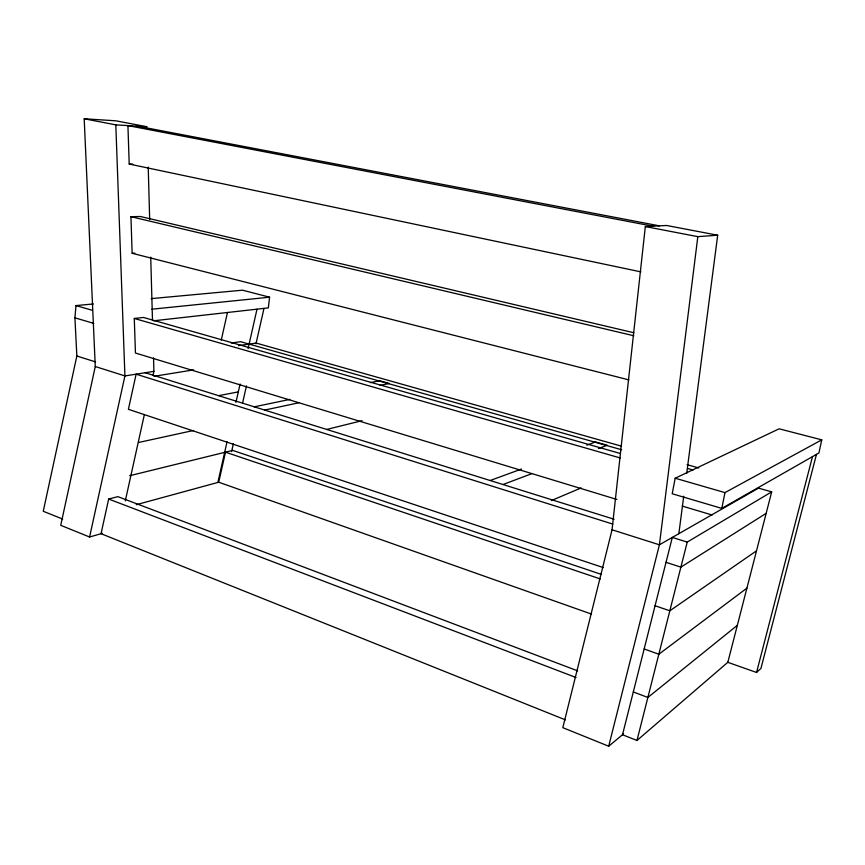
<?xml version="1.0" encoding="UTF-8"?>
<svg xmlns="http://www.w3.org/2000/svg" width="865" height="865" viewBox="0 0 865 865"><rect width="100%" height="100%" fill="white"/><g stroke="black" fill="none" stroke-linecap="round" stroke-linejoin="round"><path stroke-width="1.3" d="M62.68 519.065L43.25 511.269L76.844 356.012L74.931 317.833L75.979 305.583L93.431 303.961M623.568 733.844L608.701 746.225L562.812 727.66L612.052 529.791L645.333 226.554L666.591 225.484L717.691 235.215L686.691 473.458M151.191 298.63L242.514 290.186L269.588 297.192L268.334 307.897L153.365 320.829M717.691 235.215L697.828 236.653L659.411 544.799L608.701 746.225M678.852 533.683L683.728 496.207M675.176 478.226L672.202 493.753L721.81 508.393L818.928 452.968L821.75 439.853L779.116 428.813L675.176 478.226L724.967 492.607L821.75 439.853M721.81 508.393L724.967 492.607M84.197 118.775L115.813 124.863L147.093 126.766L115.834 120.808L84.197 118.775L95.28 366.533L60.734 525.325L89.592 537.014L102.47 533.283M89.592 537.014L124.917 375.929L115.813 124.863M577.701 670.872L117.856 496.64L108.666 499.04L101.043 533.694L565.472 719.885M125.284 500.954L144.369 414.551M153.04 375.28L153.905 371.355L153.527 357.915M221.267 340.118L227.463 312.47M227.052 441.756L217.861 482.443L136.238 504.717M235.929 402.43L240.092 383.995M248.104 348.552L257.002 309.173M601.099 574.306L232.663 450.395L225.506 452.157L218.715 482.216L591.541 614.096M231.604 451.573L233.388 443.691M242.6 402.971L246.46 385.887M255.975 343.848L263.998 308.383M687.232 542.085L672.31 537.425L622.508 734.731L636.975 740.483L687.232 542.085L771.688 491.861L758.486 488.13L659.411 544.799L612.052 529.791M771.688 491.861L727.822 662.309L636.975 740.483M727.562 662.222L756.551 672.473L812.495 456.634M816.474 454.363L760.962 668.375L756.551 672.473M737.337 625.309L647.874 697.471L633.31 691.946M746.906 588.146L658.827 654.243L644.155 648.955M756.507 550.832L669.834 610.798L655.065 605.749M766.152 513.356L680.896 567.137L666.028 562.326M551.373 500.565L581.118 487.936M502.998 484.53L531.878 473.642M598.418 448.557L607.208 445.248L595.596 441.95L586.805 445.161M490.141 480.507L521.519 469.035M326.819 429.418L362.078 420.671M129.609 475.739L224.651 452.363M138.573 442.48L193.522 430.478M264.69 410.075L298.771 402.787M380.07 385.422L389.25 383.465L379.584 380.719L370.35 382.644M254.267 406.82L289.883 399.403M218.585 395.662L238.308 391.899M153.981 376.307L193.63 369.874M153.905 371.355L124.917 375.929L95.28 366.533M238.459 345.654L256.148 343.07L620.875 445.994M231.236 343.016L240.589 341.686L621.665 449.768M616.918 499.462L135.437 353.028L134.291 318.461L143.493 317.466L620.173 453.444M151.851 309.205L269.588 297.192M633.829 332.744L140.422 216.51L130.929 216.683L132.14 253.283L134.821 253.142M652.805 226.176L127.923 125.598L129.199 164.047L132.81 164.145M137.676 126.193L659.444 225.852M645.333 226.554L697.828 236.653M129.199 164.047L640.933 271.88M130.929 216.683L633.818 335.761M132.14 253.283L628.898 379.897M687.07 464.678L698.747 467.976M687.87 468.538L693.06 470.019M134.291 318.461L620.205 457.953M75.979 305.583L92.393 310.33M74.931 317.833L93.831 323.413M682.344 506.111L712.122 515.01M145.169 372.739L614.096 519.238M612.831 524.104L136.129 374.167L128.398 409.307L603.381 567.613M76.844 356.012L95.539 361.894M225.506 452.157L600.321 578.955M108.666 499.04L576.025 677.511M148.218 167.075L149.677 219.494M150.726 257.121L152.489 320.288"/></g></svg>
